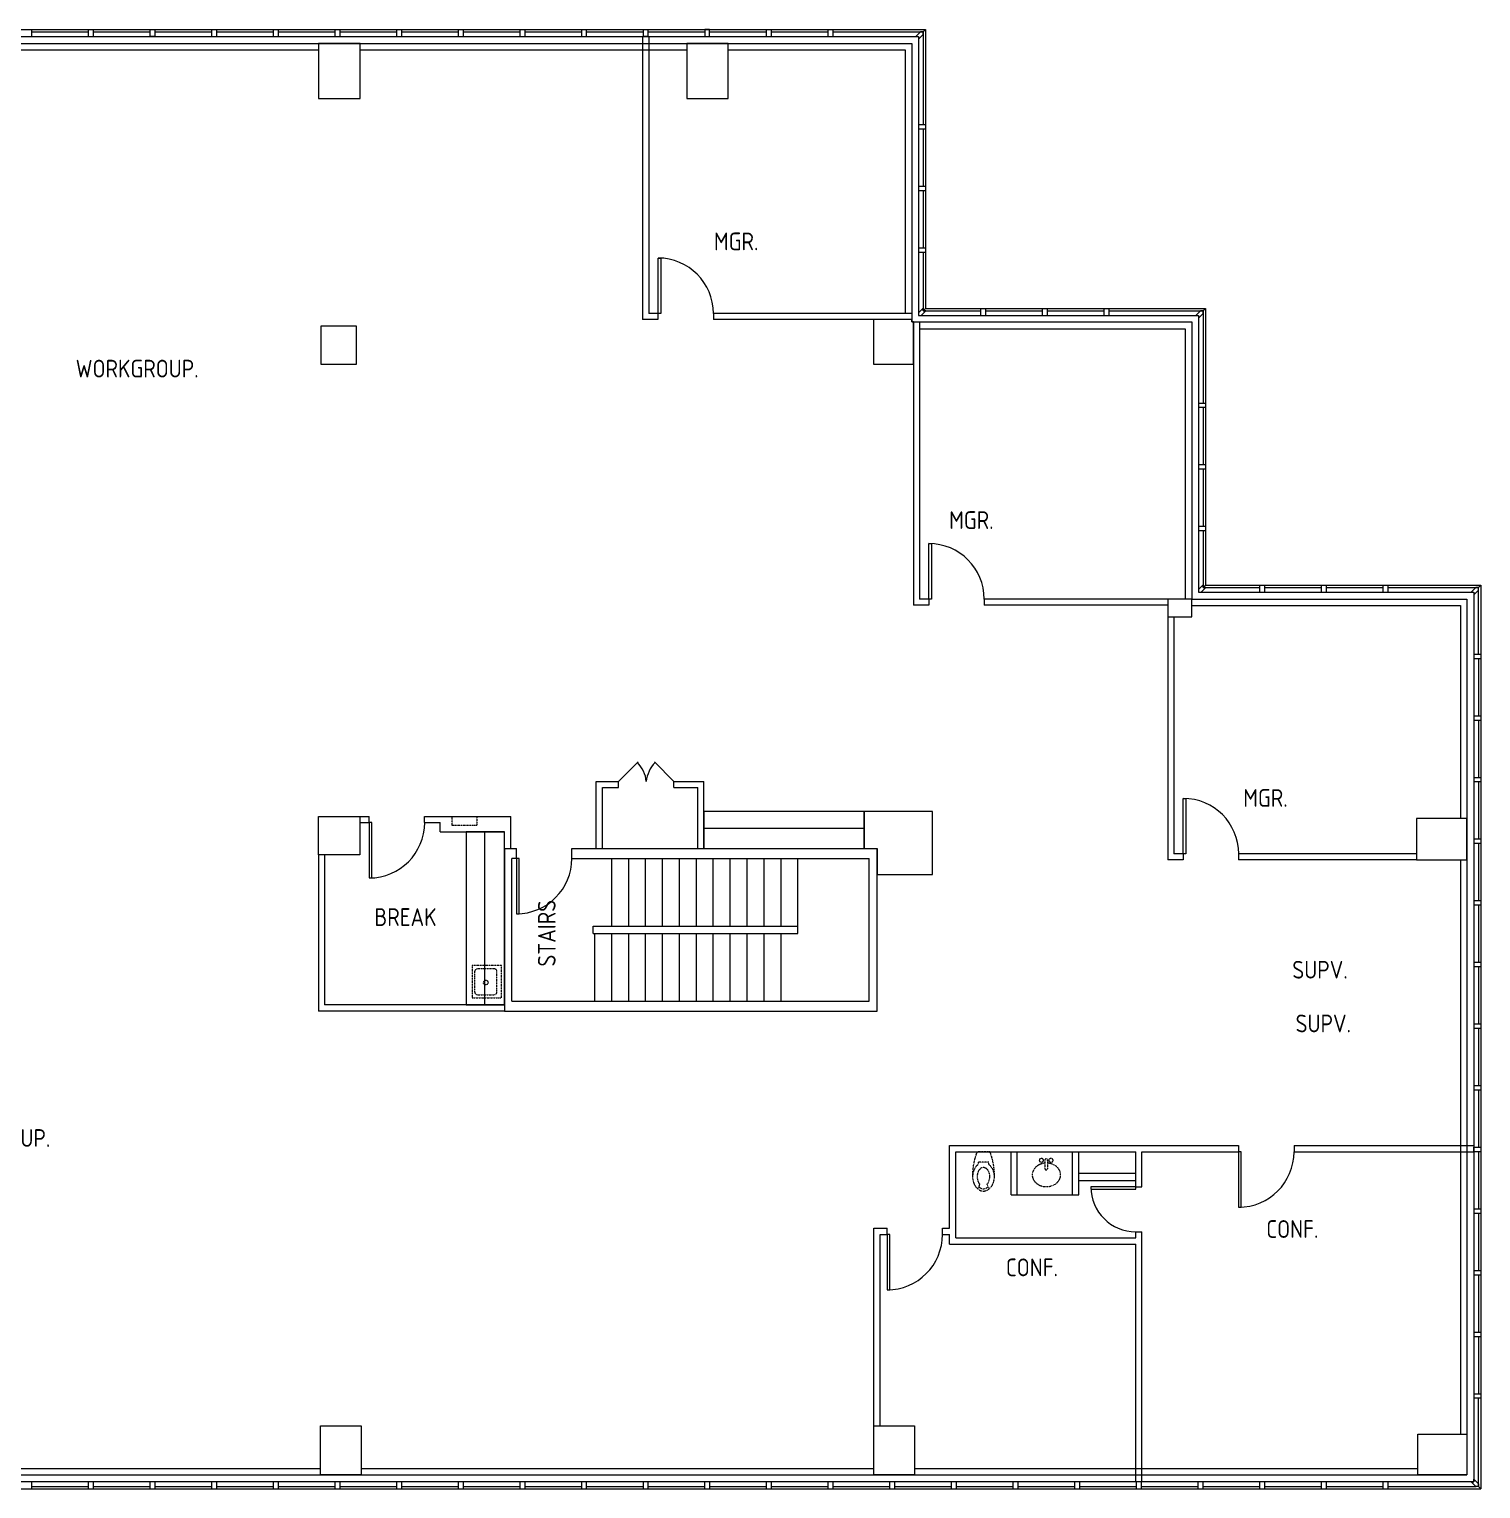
# Model space of a CAD drawing. Extents: x 0 to 2565, y -97 to 1116.
# Drawn here: x 1622 to 2565, y 0 to 949 of the extents above; entities that cross this region are included whole.
import ezdxf

# ---------------------------------------------------------------- set-up
doc = ezdxf.new("R2010")
doc.units = 0
doc.header["$LTSCALE"] = 0.375
doc.header["$MEASUREMENT"] = 0
doc.linetypes.add('PHANTOM2', pattern=[1.25, 0.625, -0.125, 0.125, -0.125, 0.125, -0.125])
doc.layers.get('0').update_dxf_attribs({"lineweight": 0})
for name, color, linetype, lineweight in [('A-ANNO-RMNAME', 211, 'Continuous', 30), ('A-DOOR', 5, 'Continuous', 18), ('A-FLOR-CASE', 132, 'Continuous', 18), ('A-FLOR-STRS', 31, 'Continuous', 18), ('A-GLAZ', 4, 'Continuous', 18), ('A-WALL-EXTR', 82, 'Continuous', 18), ('A-WALL-INTR', 82, 'Continuous', 18), ('M-CONT-THER', 4, 'Continuous', 18), ('P-FIXT', 191, 'PHANTOM2', 18), ('S-COLS', 3, 'Continuous', 18)]:
    doc.layers.add(name, color=color, linetype=linetype, lineweight=lineweight)
doc.styles.add('Architectural', font='architxt.shx')

# ---------------------------------------------------------------- blocks, each defined once
blk = doc.blocks.new('corner')
at = {"layer": 'A-GLAZ'}
blk.add_lwpolyline([(0, 1.75), (0, 0), (-1.75, 0), (-4.75, 3), (-3, 3), (-3, 4.75)], close=True, dxfattribs=at)
blk = doc.blocks.new('Toilwal2')
for p, q in [((0, -4.08), (0, 3.98)), ((6.71, -3.55), (6.71, 3.45)), ((6.71, 3.45), (8.26, 3.45)), ((23.53, 3.16), (21.3, 2.42)), ((8.26, -3.55), (6.71, -3.55)), ((21.07, -2.5), (21.07, -2.5)), ((21.3, -2.52), (23.5, -3.25)), ((23.83, -3.6), (23.83, -3.6))]:
    blk.add_line(p, q)
for centre, radius, start, end in [((15.16, -34.6), 41.45, 88.54324, 111.45021), ((14.11, -1.14), 7.43, 126.67252, 141.86478), ((15.38, -2.85), 9.56, 107.14167, 126.67245), ((12.84, -0.05), 2.76, 143.41905, 216.58095), ((14.11, -1.14), 4.43, 126.67251, 141.86477), ((15.38, -2.85), 6.56, 107.14169, 126.67247), ((16.21, -5.54), 12.38, 81.73493, 107.14163), ((16.21, -5.54), 9.38, 90.00002, 107.14159), ((16.21, -5.54), 9.38, 72.85841, 89.99998), ((14.87, -9.84), 16.84, 75.07107, 79.33447), ((17.04, -2.85), 6.56, 54.48292, 72.85831), ((16.17, -4.99), 11.82, 57.23154, 75.07102), ((21.14, 2.9), 0.5, 234.4828, 288.24378), ((18.14, -1.93), 8.18, 32.76173, 57.23149), ((18.14, -1.93), 6.68, 32.76167, 46.31417), ((23.37, 3.63), 0.5, 288.24385, 45.67207), ((21.13, 0), 3.12, 359.99997, 32.76176), ((21.13, 0), 3.12, 327.23824, 0.00003), ((21.13, 0), 4.62, 359.99996, 32.76174), ((15.16, 34.5), 41.45, 248.54979, 271.45676), ((14.11, 1.04), 7.43, 218.13524, 233.3275), ((15.38, 2.75), 9.56, 233.32755, 252.85833), ((14.11, 1.04), 4.43, 218.13523, 233.32749), ((15.38, 2.75), 6.56, 233.32753, 252.85831), ((16.21, 5.44), 12.38, 252.8584, 269.99997), ((16.21, 5.44), 9.38, 252.85841, 269.99998), ((16.21, 5.44), 9.38, 270.00002, 287.14159), ((16.21, 5.44), 12.38, 270, 287.14164), ((14.87, 9.84), 16.84, 274.94236, 275.19537), ((17.04, 2.75), 6.56, 287.14169, 305.51708), ((17.04, 2.75), 9.56, 287.14164, 306.67248), ((21.14, -3), 0.5, 71.75622, 125.5172), ((18.14, 1.93), 6.68, 312.75649, 327.23828), ((18.32, 1.04), 7.43, 306.67248, 316.57416), ((23.35, -3.73), 0.5, 316.57414, 71.75625), ((18.14, 1.93), 8.18, 313.30974, 327.23835), ((21.13, 0), 4.62, 327.23826, 0.00004)]:
    blk.add_arc(centre, radius, start, end)
blk = doc.blocks.new('bathsink')
for p, q in [((-2.51, 10.47), (-2.51, 4.69)), ((-0.8, 10.47), (-0.8, 4.69))]:
    blk.add_line(p, q)
for points in [[(-3.35, 10.18, 0.11665), (-3.45, 10.62, 0.104252), (-3.77, 11.01, 0.090468), (-4.21, 11.26, 0.082663), (-4.77, 11.35, 0.082663), (-5.32, 11.26, 0.090468), (-5.76, 11.01, 0.104252), (-6.08, 10.62, 0.11665), (-6.18, 10.18, 0.11665), (-6.08, 9.74, 0.104252), (-5.76, 9.35, 0.090468), (-5.32, 9.1, 0.082663), (-4.77, 9.01, 0.082663), (-4.21, 9.1, 0.090468), (-3.77, 9.35, 0.104252), (-3.45, 9.74, 0.11665)], [(2.84, 10.18, 0.11665), (2.74, 10.62, 0.104252), (2.42, 11.01, 0.090468), (1.98, 11.26, 0.082663), (1.43, 11.35, 0.082663), (0.87, 11.26, 0.090468), (0.43, 11.01, 0.104252), (0.11, 10.62, 0.11665), (0.01, 10.18, 0.11665), (0.11, 9.74, 0.104252), (0.43, 9.35, 0.090468), (0.87, 9.1, 0.082663), (1.43, 9.01, 0.082663), (1.98, 9.1, 0.090468), (2.42, 9.35, 0.104252), (2.74, 9.74, 0.11665)]]:
    blk.add_lwpolyline(points, format="xyb", close=True)
for points in [[(-2.51, 8.29, 0.059558), (-5.1, 7.73, 0.090468), (-8.02, 6.1, 0.104252), (-10.06, 3.54, 0.11665), (-10.73, 0.7, 0.11665), (-10.06, -2.15, 0.104252), (-8.02, -4.7, 0.090468), (-5.1, -6.34, 0.082663), (-1.49, -6.94, 0.082663), (2.12, -6.34, 0.090468), (5.04, -4.7, 0.104252), (7.07, -2.15, 0.11665), (7.75, 0.7, 0.11665)], [(7.75, 0.7, 0.11665), (7.07, 3.54, 0.104252), (5.04, 6.1, 0.090468), (2.12, 7.73, 0.067171), (-0.8, 8.31, 0.082663)]]:
    blk.add_lwpolyline(points, format="xyb")
for centre, start, end in [((-1.66, 10.3), 349.1824, 169.1824), ((-1.66, 4.85), 190.8176, 10.8176)]:
    blk.add_arc(centre, 0.87, start, end)
blk = doc.blocks.new('sink2119')
at = {"layer": 'P-FIXT'}
for p, q in [((0, 10.5), (0, -10.5)), ((19, 10.5), (0, 10.5)), ((19, -10.5), (19, 10.5)), ((3, 6.5), (3, -6.5)), ((15.5, 8.5), (5, 8.5)), ((17.5, -6.5), (17.5, 6.5)), ((5, -8.5), (15.5, -8.5)), ((0, -10.5), (19, -10.5))]:
    blk.add_line(p, q, dxfattribs=at)
blk.add_circle((10.25, 0.5), 1.5, dxfattribs=at)
for centre, start, end in [((5, 6.5), 90, 180), ((15.5, 6.5), 0, 90), ((5, -6.5), 180, 270), ((15.5, -6.5), 270, 0)]:
    blk.add_arc(centre, 2, start, end, dxfattribs=at)

msp = doc.modelspace()

# ---------------------------------------------------------------- linework, layer by layer
at = {"layer": 'A-DOOR'}
for p, q in [((2030.69, 764), (2030.69, 800)), ((2030.69, 800), (2032.44, 800)), ((2032.44, 800), (2032.44, 764)), ((2032.44, 764), (2030.69, 764)), ((2206.67, 578.37), (2206.67, 614.38)), ((2206.67, 614.38), (2208.42, 614.38)), ((2208.42, 614.38), (2208.42, 578.37)), ((2208.42, 578.37), (2206.67, 578.37)), ((2005.06, 459.75), (2017.78, 472.48)), ((2041.06, 459.75), (2028.33, 472.48)), ((2372.04, 412.75), (2372.04, 448.75)), ((2372.04, 448.75), (2373.79, 448.75)), ((2373.79, 448.75), (2373.79, 412.75)), ((1843.04, 433.05), (1843.04, 397.05)), ((1844.79, 433.05), (1843.04, 433.05)), ((1844.79, 397.05), (1844.79, 433.05)), ((1938.67, 409.75), (1938.67, 373.75)), ((1940.42, 409.75), (1938.67, 409.75)), ((1940.42, 373.75), (1940.42, 409.75)), ((2373.79, 412.75), (2372.04, 412.75)), ((1843.04, 397.05), (1844.79, 397.05)), ((1938.67, 373.75), (1940.42, 373.75)), ((2408, 219.06), (2408, 183.06)), ((2409.75, 219.06), (2408, 219.06)), ((2409.75, 183.06), (2409.75, 219.06)), ((2341.15, 196.22), (2311.99, 196.22)), ((2311.99, 196.22), (2311.99, 194.8)), ((2311.99, 194.8), (2341.15, 194.8)), ((2341.15, 194.8), (2341.15, 196.22)), ((2408, 183.06), (2409.75, 183.06)), ((2179.55, 165.31), (2179.55, 129.31)), ((2181.3, 165.31), (2179.55, 165.31)), ((2181.3, 129.31), (2181.3, 165.31)), ((2179.55, 129.31), (2181.3, 129.31))]:
    msp.add_line(p, q, dxfattribs=at)
for centre, radius, start, end in [((2030.69, 764), 36, 0, 90), ((2206.67, 578.37), 36, 0, 90), ((2003.38, 458.08), 19.74, 4.85928, 45), ((2042.73, 458.08), 19.74, 135, 175.14072), ((2372.04, 412.75), 36, 0, 90), ((1843.04, 433.05), 36, 270, 0), ((1938.67, 409.75), 36, 270, 0), ((2408, 219.06), 36, 270, 0), ((2341.15, 196.22), 29.16, 180, 270), ((2179.55, 165.31), 36, 270, 0)]:
    msp.add_arc(centre, radius, start, end, dxfattribs=at)
at = {"layer": 'A-FLOR-CASE'}
for p, q in [((1918, 427.05), (1918, 314.55)), ((2164.63, 429.25), (2060.5, 429.25)), ((2304.15, 205.06), (2341.15, 205.06)), ((2304.15, 200.34), (2341.15, 200.34)), ((2264.15, 191.06), (2300.15, 191.06))]:
    msp.add_line(p, q, dxfattribs=at)
for points in [[(2164.63, 416.25), (2164.63, 440.25), (2060.5, 440.25), (2060.5, 416.25)], [(1931, 427.05), (1906, 427.05), (1906, 314.55), (1931, 314.55)]]:
    msp.add_lwpolyline(points, close=True, dxfattribs=at)
at = {"layer": 'A-FLOR-STRS'}
for p, q in [((2000.62, 365.74), (2000.62, 409.75)), ((2011.62, 365.74), (2011.62, 409.75)), ((2022.62, 365.74), (2022.62, 409.75)), ((2033.62, 365.74), (2033.62, 409.75)), ((2044.62, 365.74), (2044.62, 409.75)), ((2055.62, 365.74), (2055.62, 409.75)), ((2066.62, 365.74), (2066.62, 409.75)), ((2077.62, 365.74), (2077.62, 409.75)), ((2088.62, 365.74), (2088.62, 409.75)), ((2099.62, 365.74), (2099.62, 409.75)), ((2110.62, 365.74), (2110.62, 409.75)), ((2121.62, 361.05), (2121.62, 409.75)), ((1988.62, 365.74), (2121.62, 365.74)), ((1988.62, 361.05), (1988.62, 365.74)), ((1988.62, 361.05), (2121.62, 361.05)), ((1989.62, 317.05), (1989.62, 361.05)), ((2000.62, 317.05), (2000.62, 361.05)), ((2011.62, 317.05), (2011.62, 361.05)), ((2022.62, 317.05), (2022.62, 361.05)), ((2033.62, 317.05), (2033.62, 361.05)), ((2044.62, 317.05), (2044.62, 361.05)), ((2055.62, 317.05), (2055.62, 361.05)), ((2066.62, 317.05), (2066.62, 361.05)), ((2077.62, 317.05), (2077.62, 361.05)), ((2088.62, 317.05), (2088.62, 361.05)), ((2099.62, 317.05), (2099.62, 361.05)), ((2110.62, 317.05), (2110.62, 361.05))]:
    msp.add_line(p, q, dxfattribs=at)
at = {"layer": 'A-GLAZ'}
for p, q in [((1623.52, 948.5), (1623.52, 944)), ((1623.52, 947), (1660.58, 947)), ((1663.58, 948.5), (1663.58, 944)), ((1663.58, 947), (1700.65, 947)), ((1703.65, 948.5), (1703.65, 944)), ((1703.65, 947), (1740.71, 947)), ((1743.71, 948.5), (1743.71, 944)), ((1743.71, 947), (1780.77, 947)), ((1783.77, 948.5), (1783.77, 944)), ((1783.77, 947), (1820.83, 947)), ((1823.83, 948.5), (1823.83, 944)), ((1823.83, 947), (1860.9, 947)), ((1863.9, 948.5), (1863.9, 944)), ((1863.9, 947), (1900.96, 947)), ((1903.96, 948.5), (1903.96, 944)), ((1903.96, 947), (1941.02, 947)), ((1944.02, 948.5), (1944.02, 944)), ((1944.02, 947), (1981.08, 947)), ((1984.08, 948.5), (1984.08, 944)), ((1984.08, 947), (2021.15, 947)), ((2024.15, 947), (2061.21, 947)), ((2064.21, 947), (2101.27, 947)), ((2104.27, 948.5), (2104.27, 944)), ((2104.27, 947), (2141.33, 947)), ((2144.33, 948.5), (2144.33, 944)), ((2144.33, 947), (2203.03, 947)), ((2200.03, 944), (2200.03, 762.72)), ((2203.03, 947), (2204.53, 948.5)), ((2203.03, 947), (2203.03, 886.8)), ((2204.53, 883.8), (2200.03, 883.8)), ((2203.03, 883.8), (2203.03, 846.74)), ((2204.53, 843.74), (2200.03, 843.74)), ((2203.03, 843.74), (2203.03, 806.68)), ((2204.53, 803.68), (2200.03, 803.68)), ((2203.03, 803.68), (2203.03, 765.72)), ((2200.03, 762.72), (2382, 762.72)), ((2204.53, 767.22), (2203.03, 765.72)), ((2203.03, 765.72), (2240.44, 765.72)), ((2243.44, 767.22), (2243.44, 762.72)), ((2243.44, 765.72), (2280.5, 765.72)), ((2283.5, 767.22), (2283.5, 762.72)), ((2283.5, 765.72), (2320.56, 765.72)), ((2323.56, 767.22), (2323.56, 762.72)), ((2323.56, 765.72), (2385, 765.72)), ((2382, 762.72), (2382, 582.87)), ((2385, 765.72), (2386.5, 767.22)), ((2385, 765.72), (2385, 705.77)), ((2386.5, 702.77), (2382, 702.77)), ((2385, 702.77), (2385, 665.7)), ((2386.5, 662.7), (2382, 662.7)), ((2385, 662.7), (2385, 625.64)), ((2386.5, 622.64), (2382, 622.64)), ((2385, 622.64), (2385, 585.87)), ((2382, 582.87), (2560.9, 582.87)), ((2385, 585.87), (2386.5, 587.37)), ((2385, 585.87), (2421.77, 585.87)), ((2424.77, 587.37), (2424.77, 582.87)), ((2424.77, 585.87), (2461.83, 585.87)), ((2464.83, 587.37), (2464.83, 582.87)), ((2464.83, 585.87), (2501.9, 585.87)), ((2504.9, 587.37), (2504.9, 582.87)), ((2504.9, 585.87), (2563.9, 585.87)), ((2560.9, 582.87), (2560.9, 4.5)), ((2563.9, 585.87), (2565.4, 587.37)), ((2563.9, 542.56), (2563.9, 585.87)), ((2565.4, 539.56), (2560.9, 539.56)), ((2563.9, 539.56), (2563.9, 502.52)), ((2565.4, 499.5), (2560.9, 499.5)), ((2563.9, 499.5), (2563.9, 462.45)), ((2565.4, 459.44), (2560.9, 459.44)), ((2563.9, 459.44), (2563.9, 422.39)), ((2565.4, 419.38), (2560.9, 419.38)), ((2563.9, 419.38), (2563.9, 382.33)), ((2565.4, 379.31), (2560.9, 379.31)), ((2563.9, 379.31), (2563.9, 342.27)), ((2565.4, 339.25), (2560.9, 339.25)), ((2563.9, 339.25), (2563.9, 302.2)), ((2565.4, 299.19), (2560.9, 299.19)), ((2563.9, 299.19), (2563.9, 262.14)), ((2565.4, 259.13), (2560.9, 259.13)), ((2563.9, 259.13), (2563.9, 222.08)), ((2565.4, 219.06), (2560.9, 219.06)), ((2563.9, 219.06), (2563.9, 182.02)), ((2565.4, 179), (2560.9, 179)), ((2563.9, 179), (2563.9, 141.95)), ((2565.4, 138.94), (2560.9, 138.94)), ((2563.9, 138.94), (2563.9, 101.89)), ((2565.4, 98.88), (2560.9, 98.88)), ((2563.9, 98.88), (2563.9, 61.83)), ((2565.4, 58.82), (2560.9, 58.82)), ((2563.9, 1.5), (2563.9, 58.82)), ((2560.9, 4.5), (1477.62, 4.5)), ((1623.52, 1.5), (1660.58, 1.5)), ((1660.58, 0), (1660.58, 4.5)), ((1663.58, 1.5), (1700.65, 1.5)), ((1700.65, 0), (1700.65, 4.5)), ((1703.65, 1.5), (1740.71, 1.5)), ((1740.71, 0), (1740.71, 4.5)), ((1743.71, 1.5), (1780.77, 1.5)), ((1780.77, 0), (1780.77, 4.5)), ((1783.77, 1.5), (1820.83, 1.5)), ((1820.83, 0), (1820.83, 4.5)), ((1823.83, 1.5), (1860.9, 1.5)), ((1860.9, 0), (1860.9, 4.5)), ((1863.9, 1.5), (1900.96, 1.5)), ((1900.96, 0), (1900.96, 4.5)), ((1903.96, 1.5), (1941.02, 1.5)), ((1941.02, 0), (1941.02, 4.5)), ((1944.02, 1.5), (1981.08, 1.5)), ((1981.08, 0), (1981.08, 4.5)), ((1984.08, 1.5), (2021.15, 1.5)), ((2021.15, 0), (2021.15, 4.5)), ((2024.15, 1.5), (2061.21, 1.5)), ((2061.21, 0), (2061.21, 4.5)), ((2064.21, 1.5), (2101.27, 1.5)), ((2101.27, 0), (2101.27, 4.5)), ((2104.27, 1.5), (2141.33, 1.5)), ((2141.33, 0), (2141.33, 4.5)), ((2144.33, 1.5), (2181.4, 1.5)), ((2181.4, 0), (2181.4, 4.5)), ((2184.4, 1.5), (2221.46, 1.5)), ((2221.46, 0), (2221.46, 4.5)), ((2224.46, 1.5), (2261.52, 1.5)), ((2261.52, 0), (2261.52, 4.5)), ((2264.52, 1.5), (2301.58, 1.5)), ((2301.58, 0), (2301.58, 4.5)), ((2304.58, 1.5), (2341.65, 1.5)), ((2341.65, 0), (2341.65, 4.5)), ((2344.65, 1.5), (2381.71, 1.5)), ((2381.71, 0), (2381.71, 4.5)), ((2384.71, 1.5), (2421.77, 1.5)), ((2421.77, 0), (2421.77, 4.5)), ((2424.77, 1.5), (2461.83, 1.5)), ((2461.83, 0), (2461.83, 4.5)), ((2464.83, 1.5), (2501.9, 1.5)), ((2501.9, 0), (2501.9, 4.5)), ((2504.9, 1.5), (2562.4, 1.5)), ((2563.9, 1.5), (2565.4, 0))]:
    msp.add_line(p, q, dxfattribs=at)
for points in [[(1484.87, 948.75), (1481.87, 945.75), (1481.87, 944), (2200.03, 944)], [(1660.58, 944), (1660.58, 948.5)], [(1700.65, 944), (1700.65, 948.5)], [(1740.71, 944), (1740.71, 948.5)], [(1780.77, 944), (1780.77, 948.5)], [(1820.83, 944), (1820.83, 948.5)], [(1860.9, 944), (1860.9, 948.5)], [(1900.96, 944), (1900.96, 948.5)], [(1941.02, 944), (1941.02, 948.5)], [(1981.08, 944), (1981.08, 948.5)], [(2101.27, 944), (2101.27, 948.5)], [(2141.33, 944), (2141.33, 948.5)], [(2200.03, 886.8), (2204.53, 886.8)], [(2200.03, 846.74), (2204.53, 846.74)], [(2200.03, 806.68), (2204.53, 806.68)], [(2240.44, 762.72), (2240.44, 767.22)], [(2280.5, 762.72), (2280.5, 767.22)], [(2320.56, 762.72), (2320.56, 767.22)], [(2382, 705.77), (2386.5, 705.77)], [(2382, 665.7), (2386.5, 665.7)], [(2382, 625.64), (2386.5, 625.64)], [(2421.77, 582.87), (2421.77, 587.37)], [(2461.83, 582.87), (2461.83, 587.37)], [(2501.9, 582.87), (2501.9, 587.37)], [(2560.9, 542.56), (2565.4, 542.56)], [(2560.9, 502.5), (2565.4, 502.5)], [(2560.9, 462.44), (2565.4, 462.44)], [(2560.9, 422.38), (2565.4, 422.38)], [(2560.9, 382.31), (2565.4, 382.31)], [(2560.9, 342.25), (2565.4, 342.25)], [(2560.9, 302.19), (2565.4, 302.19)], [(2560.9, 262.13), (2565.4, 262.13)], [(2560.9, 222.06), (2565.4, 222.06)], [(2560.9, 182), (2565.4, 182)], [(2560.9, 141.94), (2565.4, 141.94)], [(2560.9, 101.88), (2565.4, 101.88)], [(2560.9, 61.82), (2565.4, 61.82)], [(1623.52, 4.5), (1623.52, 0)], [(1663.58, 4.5), (1663.58, 0)], [(1703.65, 4.5), (1703.65, 0)], [(1743.71, 4.5), (1743.71, 0)], [(1783.77, 4.5), (1783.77, 0)], [(1823.83, 4.5), (1823.83, 0)], [(1863.9, 4.5), (1863.9, 0)], [(1903.96, 4.5), (1903.96, 0)], [(1944.02, 4.5), (1944.02, 0)], [(1984.08, 4.5), (1984.08, 0)], [(2024.15, 4.5), (2024.15, 0)], [(2064.21, 4.5), (2064.21, 0)], [(2104.27, 4.5), (2104.27, 0)], [(2144.33, 4.5), (2144.33, 0)], [(2184.4, 4.5), (2184.4, 0)], [(2224.46, 4.5), (2224.46, 0)], [(2264.52, 4.5), (2264.52, 0)], [(2304.58, 4.5), (2304.58, 0)], [(2344.65, 4.5), (2344.65, 0)], [(2384.71, 4.5), (2384.71, 0)], [(2424.77, 4.5), (2424.77, 0)], [(2464.83, 4.5), (2464.83, 0)], [(2504.9, 4.5), (2504.9, 0)]]:
    msp.add_lwpolyline(points, dxfattribs=at)
for points in [[(2024.15, 944), (2021.15, 944), (2021.15, 948.5), (2024.15, 948.5)], [(2061.21, 944), (2064.21, 944), (2064.21, 948.5), (2061.21, 948.5)]]:
    msp.add_lwpolyline(points, close=True, dxfattribs=at)
at = {"layer": 'A-WALL-EXTR'}
for p, q in [((1477.38, 939.5), (2195.53, 939.5)), ((1486.38, 948.5), (2204.53, 948.5)), ((2195.53, 939.5), (2195.53, 758.59)), ((2204.53, 948.5), (2204.53, 767.22)), ((2204.53, 767.22), (2386.5, 767.22)), ((2386.5, 767.22), (2386.5, 587.37)), ((2195.53, 758.59), (2377.5, 758.59)), ((2377.5, 758.59), (2377.5, 578.37)), ((2386.5, 587.37), (2565.4, 587.37)), ((2565.4, 587.37), (2565.4, 0)), ((2377.5, 578.37), (2556.4, 578.37)), ((2556.4, 578.37), (2556.4, 9)), ((1476.62, 9), (2556.4, 9)), ((1482.12, 0), (2565.4, 0))]:
    msp.add_line(p, q, dxfattribs=at)
at = {"layer": 'A-WALL-INTR'}
for p, q in [((1703.65, 944), (1700.65, 944)), ((2020.65, 944), (2020.65, 760)), ((2021.15, 944), (2024.15, 944)), ((2024.65, 944), (2024.65, 764)), ((2030.65, 760), (2020.65, 760)), ((2030.65, 764), (2024.65, 764)), ((2030.65, 764), (2030.65, 760)), ((2195.53, 764), (2066.65, 764)), ((2066.65, 764), (2066.65, 760)), ((2195.53, 760), (2066.65, 760)), ((2196.62, 758.59), (2196.62, 574.38)), ((2200.62, 758.59), (2200.62, 578.37)), ((2206.62, 574.38), (2196.62, 574.38)), ((2206.62, 578.37), (2200.62, 578.37)), ((2206.62, 578.37), (2206.62, 574.38)), ((2362, 578.37), (2242.62, 578.37)), ((2242.62, 578.37), (2242.62, 574.38)), ((2362, 574.38), (2242.62, 574.38)), ((2377.5, 566.88), (2377.5, 578.37)), ((2362, 566.88), (2362, 408.75)), ((2362, 566.88), (2377.5, 566.88)), ((2366, 566.88), (2366, 412.75)), ((1990.5, 416.25), (1990.5, 459.75)), ((1990.5, 459.75), (2005.06, 459.75)), ((1994.5, 455.75), (2005.06, 455.75)), ((1994.5, 416.25), (1994.5, 455.75)), ((2005.06, 455.75), (2005.06, 459.75)), ((2041.06, 455.75), (2041.06, 459.75)), ((2041.06, 459.75), (2060.5, 459.75)), ((2041.06, 455.75), (2056.5, 455.75)), ((2056.5, 416.25), (2056.5, 455.75)), ((2060.5, 416.25), (2060.5, 459.75)), ((1837, 437.05), (1843.04, 437.05)), ((1843, 433.05), (1843, 437.05)), ((1879, 433.05), (1879, 437.05)), ((1879, 437.05), (1935, 437.05)), ((1935, 416.25), (1935, 437.05)), ((1837, 433.05), (1843, 433.05)), ((1879, 433.05), (1889, 433.05)), ((1889, 427.05), (1889, 433.05)), ((1889, 427.05), (1931, 427.05)), ((1931, 416.25), (1931, 427.05)), ((1810, 412.05), (1810, 310.55)), ((1814, 412.05), (1814, 314.55)), ((1931, 416.25), (1938.63, 416.25)), ((1931, 416.25), (1931, 310.55)), ((1935.62, 317.05), (1935.62, 409.75)), ((1938.63, 409.75), (1935.62, 409.75)), ((1938.63, 409.75), (1938.63, 416.25)), ((1974.62, 409.75), (1974.62, 416.25)), ((1974.62, 416.25), (2173, 416.25)), ((1974.62, 409.75), (2168, 409.75)), ((2168, 317.05), (2168, 409.75)), ((2173, 310.55), (2173, 416.25)), ((2372, 408.75), (2362, 408.75)), ((2372, 412.75), (2366, 412.75)), ((2372, 412.75), (2372, 408.75)), ((2523.62, 412.75), (2408, 412.75)), ((2408, 412.75), (2408, 408.75)), ((2523.62, 408.75), (2408, 408.75)), ((1931, 314.55), (1814, 314.55)), ((1935.62, 317.05), (2168, 317.05)), ((1931, 310.55), (1810, 310.55)), ((1931, 310.55), (2173, 310.55)), ((2220.15, 223.06), (2408, 223.06)), ((2220.15, 169.31), (2220.15, 223.06)), ((2224.15, 219.06), (2341.15, 219.06)), ((2224.15, 163.06), (2224.15, 219.06)), ((2260.15, 191.06), (2260.15, 219.06)), ((2264.15, 191.06), (2264.15, 219.06)), ((2300.15, 191.06), (2300.15, 219.06)), ((2304.15, 191.06), (2304.15, 219.06)), ((2341.15, 196.22), (2341.15, 219.06)), ((2345.15, 219.06), (2408, 219.06)), ((2345.15, 196.22), (2345.15, 219.06)), ((2408, 223.06), (2408, 219.06)), ((2444, 223.06), (2444, 219.06)), ((2444, 223.06), (2560.9, 223.06)), ((2444, 219.06), (2560.9, 219.06)), ((2560.9, 219.06), (2560.9, 222.06)), ((2260.15, 191.06), (2264.15, 191.06)), ((2300.15, 191.06), (2304.15, 191.06)), ((2341.15, 196.22), (2345.15, 196.22)), ((2170.96, 41), (2170.96, 169.31)), ((2170.96, 169.31), (2179.55, 169.31)), ((2174.96, 41), (2174.96, 165.31)), ((2174.96, 165.31), (2179.55, 165.31)), ((2179.55, 165.31), (2179.55, 169.31)), ((2215.55, 165.31), (2215.55, 169.31)), ((2215.55, 169.31), (2220.15, 169.31)), ((2215.55, 165.31), (2220.15, 165.31)), ((2220.15, 159.06), (2220.15, 165.31)), ((2224.15, 163.06), (2341.15, 163.06)), ((2341.15, 163.06), (2341.15, 167.06)), ((2341.15, 167.06), (2345.15, 167.06)), ((2345.15, 4.5), (2345.15, 167.06)), ((2220.15, 159.06), (2341.15, 159.06)), ((2341.15, 4.5), (2341.15, 159.06))]:
    msp.add_line(p, q, dxfattribs=at)
at = {"layer": 'M-CONT-THER'}
for p, q in [((1488.88, 935.25), (1810.12, 935.25)), ((1837.12, 935.25), (2049.37, 935.25)), ((2076.44, 935.25), (2191.28, 935.25)), ((2191.28, 935.25), (2191.28, 764)), ((2200.62, 753.97), (2373.25, 753.97)), ((2373.25, 753.97), (2373.25, 578.37)), ((2377.5, 574.12), (2552.15, 574.12)), ((2552.15, 574.12), (2552.15, 435.75)), ((2552.15, 408.75), (2552.15, 35.5)), ((1476.75, 13.25), (1811.37, 13.25)), ((1837.87, 13.25), (2170.96, 13.25)), ((2197.46, 13.25), (2524.4, 13.25))]:
    msp.add_line(p, q, dxfattribs=at)
at = {"layer": 'P-FIXT'}
msp.add_lwpolyline([(1897, 437.05), (1913, 437.05), (1913, 431.05), (1897, 431.05)], close=True, dxfattribs=at)
at = {"layer": 'S-COLS'}
for points in [[(1837.12, 939.5), (1810.12, 939.5), (1810.12, 903.75), (1837.12, 903.75)], [(2076.37, 939.5), (2049.37, 939.5), (2049.37, 903.75), (2076.37, 903.75)], [(2196.62, 758.59), (2195.53, 758.59), (2195.53, 760), (2170.62, 760), (2170.62, 731), (2196.62, 731)], [(1811.63, 755.75), (1811.63, 731.05), (1834.63, 731.05), (1834.63, 755.75)], [(2377.5, 578.37), (2366, 578.37), (2362, 578.37), (2362, 566.88), (2377.5, 566.88)], [(1810, 437.05), (1837, 437.05), (1837, 412.05), (1810, 412.05)], [(2209, 440.25), (2164.63, 440.25), (2164.63, 416.25), (2173, 416.25), (2173, 399.25), (2209, 399.25)], [(2556.4, 435.75), (2523.62, 435.75), (2523.62, 408.75), (2556.4, 408.75)], [(1837.87, 9), (1811.37, 9), (1811.37, 41), (1837.87, 41)], [(2197.46, 9), (2170.96, 9), (2170.96, 41), (2197.46, 41)], [(2556.4, 35.5), (2556.4, 9), (2524.4, 9), (2524.4, 35.5)]]:
    msp.add_lwpolyline(points, close=True, dxfattribs=at)

# ---------------------------------------------------------------- block references
at = {"rotation": 180}
msp.add_blockref('sink2119', (1929, 329.55), dxfattribs=at)
at = {"layer": 'A-GLAZ', "xscale": -1, "rotation": 180}
for p in [(2203.03, 947), (2385, 765.72), (2563.9, 585.87)]:
    msp.add_blockref('corner', p, dxfattribs=at)
at = {"layer": 'A-GLAZ', "xscale": -1}
for p in [(2200.03, 762.72), (2382, 582.87)]:
    msp.add_blockref('corner', p, dxfattribs=at)
at = {"layer": 'A-GLAZ'}
msp.add_blockref('corner', (2563.9, 1.5), dxfattribs=at)
at = {"layer": 'P-FIXT', "xscale": -1, "rotation": 90}
msp.add_blockref('Toilwal2', (2242.15, 219.06), dxfattribs=at)
at = {"layer": 'P-FIXT'}
msp.add_blockref('bathsink', (2284.6, 203.35), dxfattribs=at)

# ---------------------------------------------------------------- texts
at = {"layer": 'A-ANNO-RMNAME', "char_height": 11.52, "attachment_point": 5, "style": 'Architectural'}
for s, insert, width in [('MGR.', (2081.48, 810.81), 11.52), ('WORKGROUP.', (1692.19, 728.12), 11.52), ('MGR.', (2234.32, 629.67), 64.2537), ('MGR.', (2425.46, 449.05), 64.2278), ('BREAK', (1866.58, 371.61), 124.9247), ('SUPV.', (2460.91, 337.4), 64.2278), ('SUPV.', (2463.05, 302.47), 64.2278), ('WORKGROUP.', (1595.81, 228.02), 11.52), ('CONF.', (2442.92, 168.85), 11.52), ('CONF.', (2273.7, 143.92), 11.52)]:
    msp.add_mtext(s, dxfattribs=dict(at, insert=insert, width=width))
at = {"layer": 'A-ANNO-RMNAME', "insert": (1958.39, 361.12), "char_height": 11.52, "width": 14.9697, "attachment_point": 5, "rotation": 90, "style": 'Architectural'}
msp.add_mtext('STAIRS', dxfattribs=at)

doc.saveas('drawing.dxf')
